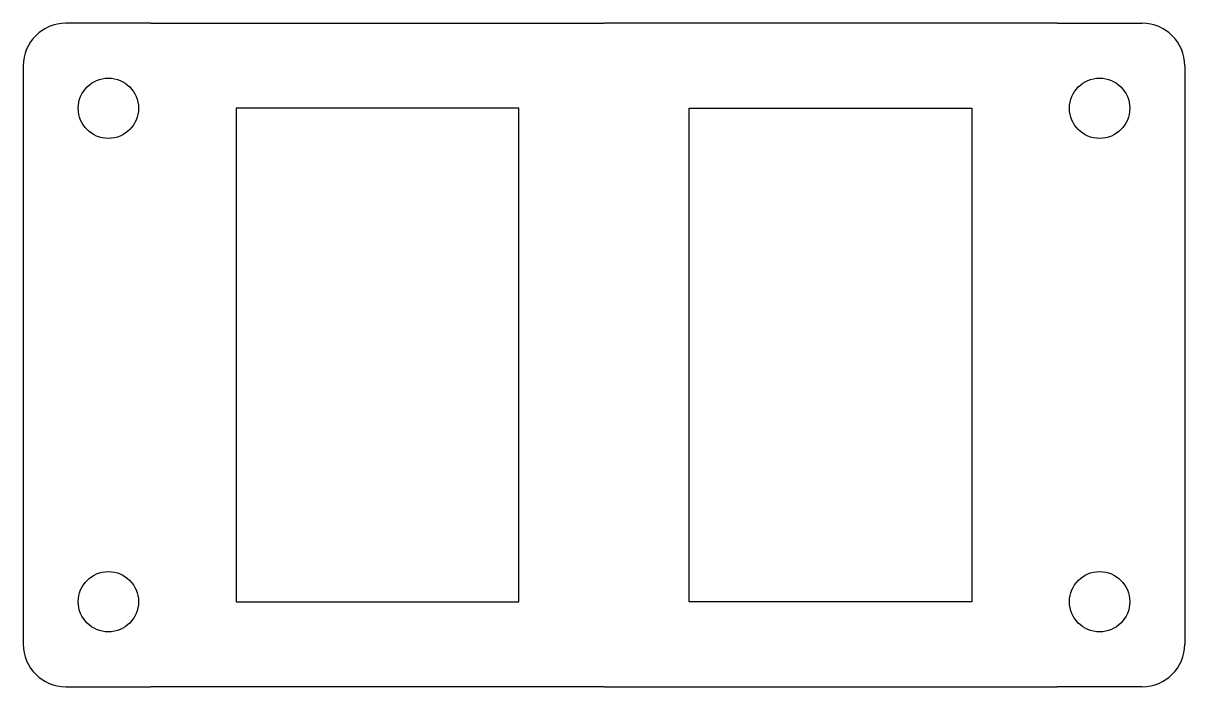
# Model space of a CAD drawing. Header units: inches. Extents: x -1.04 to 2.37, y -0.97 to 0.98.
import ezdxf

# ---------------------------------------------------------------- set-up
doc = ezdxf.new("R2010")
doc.units = ezdxf.units.IN
doc.layers.get('0').update_dxf_attribs({"linetype": 'CONTINUOUS'})

msp = doc.modelspace()

# ---------------------------------------------------------------- linework, layer by layer
for p, q in [((-0.665, 0.975), (-0.915, 0.975)), ((-0.665, 0.975), (0.665, 0.975)), ((1.995, 0.975), (0.665, 0.975)), ((1.995, 0.975), (2.245, 0.975)), ((-1.04, 0.85), (-1.04, -0.85)), ((2.37, 0.85), (2.37, -0.85)), ((-0.915, -0.975), (-0.665, -0.975)), ((0.665, -0.975), (-0.665, -0.975)), ((0.665, -0.975), (1.995, -0.975)), ((2.245, -0.975), (1.995, -0.975))]:
    msp.add_line(p, q)
for points in [[(0.415, 0.725), (-0.415, 0.725), (-0.415, -0.725), (0.415, -0.725)], [(1.745, 0.725), (1.745, -0.725), (0.915, -0.725), (0.915, 0.725)]]:
    msp.add_lwpolyline(points, close=True)
for centre in [(-0.79, 0.725), (2.12, 0.725), (-0.79, -0.725), (2.12, -0.725)]:
    msp.add_circle(centre, 0.0885)
for centre, start, end in [((-0.915, 0.85), 90, 180), ((2.245, 0.85), 0, 90), ((-0.915, -0.85), 180, 270), ((2.245, -0.85), -90, 0)]:
    msp.add_arc(centre, 0.125, start, end)

doc.saveas('drawing.dxf')
